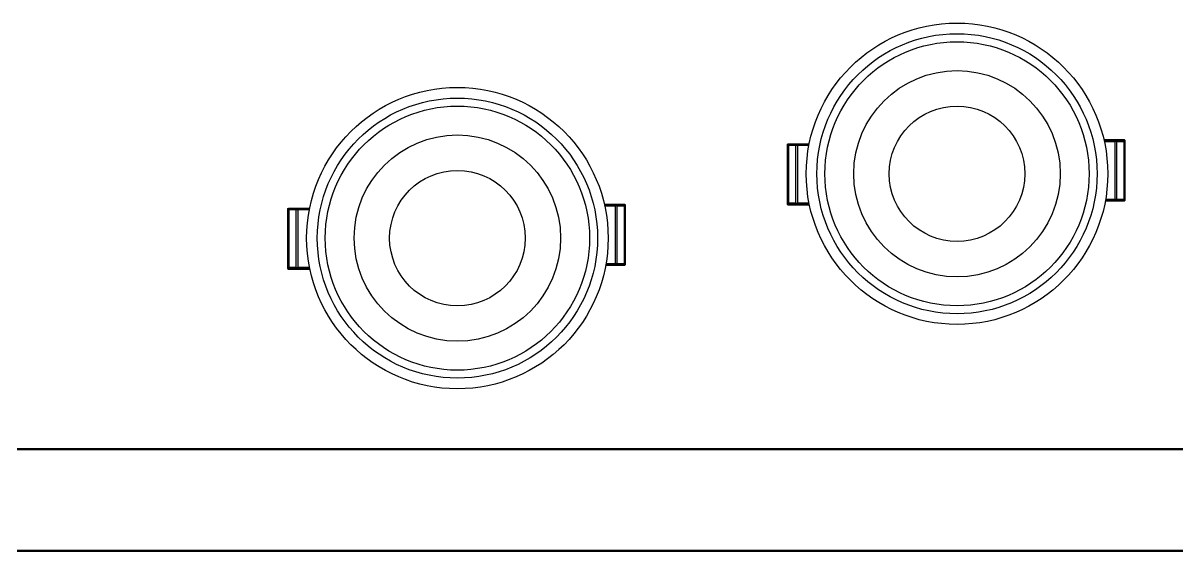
# Model space of a CAD drawing. Header units: millimetres. Extents: x 44692 to 172587, y -26854 to 14445.
# Drawn here: x 65086 to 66220, y -3952 to -3433 of the extents above; entities that cross this region are included whole.
import ezdxf

# ---------------------------------------------------------------- set-up
doc = ezdxf.new("R2010")
doc.units = ezdxf.units.MM
doc.header["$LTSCALE"] = 100
doc.layers.add('Muebles', color=112, linetype='Continuous')
doc.layers.add('Paredes', color=7, linetype='Continuous', lineweight=50)

msp = doc.modelspace()

# ---------------------------------------------------------------- linework, layer by layer
at = {"layer": 'Muebles'}
for p, q in [((66168.928, -3548.047), (66148.7, -3548.047)), ((66169.64, -3548.481), (66148.799, -3548.481)), ((66149.019, -3549.469), (66159.686, -3549.469)), ((66159.686, -3606.349), (66159.686, -3549.469)), ((66161.108, -3549.469), (66159.686, -3549.469)), ((66161.108, -3549.469), (66161.108, -3606.349)), ((66161.108, -3549.469), (66168.218, -3549.469)), ((66168.218, -3549.469), (66168.218, -3606.349)), ((66169.64, -3549.469), (66168.218, -3549.469)), ((66169.64, -3548.481), (66168.928, -3548.047)), ((66169.64, -3549.469), (66169.64, -3548.481)), ((66169.64, -3606.349), (66169.64, -3549.469)), ((65837.232, -3552.46), (65837.944, -3552.026)), ((65858.734, -3552.46), (65837.232, -3552.46)), ((65837.232, -3552.46), (65837.232, -3553.448)), ((65837.232, -3553.448), (65837.232, -3610.328)), ((65837.232, -3553.448), (65838.654, -3553.448)), ((65858.82, -3552.026), (65837.944, -3552.026)), ((65838.654, -3610.328), (65838.654, -3553.448)), ((65845.764, -3553.448), (65838.654, -3553.448)), ((65845.764, -3610.328), (65845.764, -3553.448)), ((65847.186, -3553.448), (65845.764, -3553.448)), ((65847.186, -3553.448), (65847.186, -3610.328)), ((65858.541, -3553.448), (65847.186, -3553.448)), ((66150.081, -3607.771), (66168.928, -3607.771)), ((66150.159, -3607.337), (66169.64, -3607.337)), ((66150.332, -3606.349), (66161.108, -3606.349)), ((66159.686, -3606.349), (66161.108, -3606.349)), ((66161.108, -3606.349), (66168.218, -3606.349)), ((66168.218, -3606.349), (66169.64, -3606.349)), ((66169.64, -3607.337), (66168.928, -3607.771)), ((66169.64, -3607.337), (66169.64, -3606.349)), ((65345.895, -3615.805), (65346.607, -3615.371)), ((65367.397, -3615.805), (65345.895, -3615.805)), ((65345.895, -3615.805), (65345.895, -3616.793)), ((65345.895, -3616.793), (65345.895, -3673.673)), ((65345.895, -3616.793), (65347.317, -3616.793)), ((65367.483, -3615.371), (65346.607, -3615.371)), ((65347.317, -3673.673), (65347.317, -3616.793)), ((65354.427, -3616.793), (65347.317, -3616.793)), ((65354.427, -3673.673), (65354.427, -3616.793)), ((65355.849, -3616.793), (65354.427, -3616.793)), ((65355.849, -3616.793), (65355.849, -3673.673)), ((65367.205, -3616.793), (65355.849, -3616.793)), ((65677.591, -3611.392), (65657.363, -3611.392)), ((65678.303, -3611.826), (65657.462, -3611.826)), ((65657.682, -3612.814), (65668.349, -3612.814)), ((65668.349, -3669.694), (65668.349, -3612.814)), ((65669.771, -3612.814), (65668.349, -3612.814)), ((65669.771, -3612.814), (65669.771, -3669.694)), ((65669.771, -3612.814), (65676.881, -3612.814)), ((65676.881, -3612.814), (65676.881, -3669.694)), ((65678.303, -3612.814), (65676.881, -3612.814)), ((65678.303, -3611.826), (65677.591, -3611.392)), ((65678.303, -3612.814), (65678.303, -3611.826)), ((65678.303, -3669.694), (65678.303, -3612.814)), ((65837.232, -3610.328), (65837.232, -3611.316)), ((65837.232, -3610.328), (65838.654, -3610.328)), ((65837.232, -3611.316), (65837.944, -3611.75)), ((65837.232, -3611.316), (65858.985, -3611.316)), ((65837.944, -3611.75), (65859.075, -3611.75)), ((65845.764, -3610.328), (65838.654, -3610.328)), ((65845.764, -3610.328), (65847.186, -3610.328)), ((65858.784, -3610.328), (65847.186, -3610.328)), ((65345.895, -3673.673), (65345.895, -3674.661)), ((65345.895, -3673.673), (65347.317, -3673.673)), ((65345.895, -3674.661), (65346.607, -3675.095)), ((65345.895, -3674.661), (65367.648, -3674.661)), ((65346.607, -3675.095), (65367.738, -3675.095)), ((65354.427, -3673.673), (65347.317, -3673.673)), ((65354.427, -3673.673), (65355.849, -3673.673)), ((65367.447, -3673.673), (65355.849, -3673.673)), ((65658.744, -3671.116), (65677.591, -3671.116)), ((65658.822, -3670.682), (65678.303, -3670.682)), ((65658.995, -3669.694), (65669.771, -3669.694)), ((65668.349, -3669.694), (65669.771, -3669.694)), ((65669.771, -3669.694), (65676.881, -3669.694)), ((65676.881, -3669.694), (65678.303, -3669.694)), ((65678.303, -3670.682), (65677.591, -3671.116)), ((65678.303, -3670.682), (65678.303, -3669.694))]:
    msp.add_line(p, q, dxfattribs=at)
for centre, radius in [((66004.189, -3581.268), 148.28), ((66004.189, -3581.268), 137.813), ((66004.189, -3581.268), 129.948), ((66004.189, -3581.268), 101.508), ((65512.852, -3644.613), 148.28), ((65512.852, -3644.613), 137.813), ((65512.852, -3644.613), 129.948), ((66004.189, -3581.268), 66.656), ((65512.852, -3644.613), 101.508), ((65512.852, -3644.613), 66.656)]:
    msp.add_circle(centre, radius, dxfattribs=at)
at = {"layer": 'Paredes'}
for p, q in [((63257.067, -3852.442), (68240.245, -3852.442)), ((72058.876, -3952.442), (62157.067, -3952.442)), ((63257.067, -3952.442), (68340.245, -3952.442))]:
    msp.add_line(p, q, dxfattribs=at)

doc.saveas('drawing.dxf')
